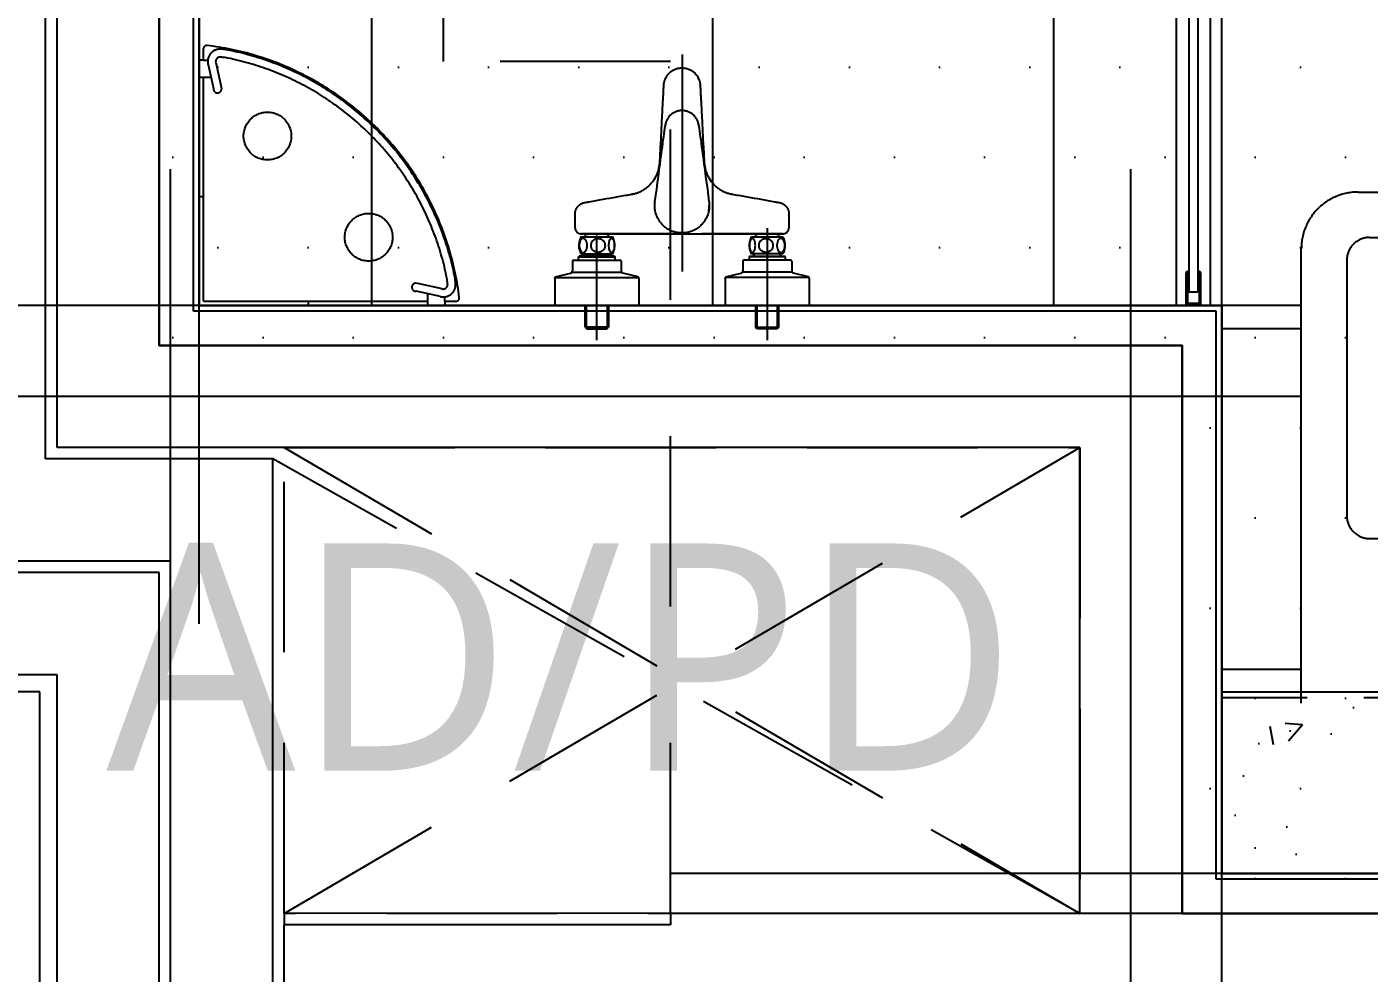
# Model space of a CAD drawing. Header units: millimetres. Extents: x 6886222 to 6919728, y 230959 to 276095.
# Drawn here: x 6908497 to 6909678, y 267212 to 268045 of the extents above; entities that cross this region are included whole.
import ezdxf
from ezdxf.enums import TextEntityAlignment as Align
from ezdxf.xclip import XClip

# ---------------------------------------------------------------- set-up
doc = ezdxf.new("R2010")
doc.units = ezdxf.units.MM
doc.header["$LTSCALE"] = 100
doc.header["$XCLIPFRAME"] = 2
for name, pattern in [('ST-DASH', [2.7, 1.5, -1.2]), ('U-74C-EX$0$CEN', [62, 60, -1, 0, -1]), ('U-74C-EX$0$HD', [2.5, 1.5, -1]), ('U-74C-EX$0$HID', [2.3, 1.5, -0.8])]:
    doc.linetypes.add(name, pattern=pattern)
for name, color, linetype in [('BP', 7, 'Continuous'), ('TEXT', 2, 'Continuous'), ('U-74C-EX$0$CEN', 1, 'U-74C-EX$0$CEN'), ('U-74C-EX$0$CON', 2, 'Continuous'), ('U-74C-EX$0$FIN', 5, 'Continuous'), ('U-74C-EX$0$FUR_욕실', 8, 'Continuous'), ('U-74C-EX$0$HAT', 8, 'Continuous'), ('U-74C-EX$0$INSUL_line', 8, 'Continuous'), ('U-74C-EX$0$OPEN', 1, 'U-74C-EX$0$HID'), ('U-74C-EX$0$S-ELE', 4, 'Continuous'), ('U-74C-EX$0$WAL', 3, 'Continuous'), ('결로방지', 4, 'ST-DASH')]:
    doc.layers.add(name, color=color, linetype=linetype)
doc.layers.add('U-74C-EX$0$Defpoint', color=142, linetype='Continuous', plot=False)
doc.layers.add('U-74C-EX$0$MC', color=152, linetype='Continuous', plot=False)
doc.styles.add('맑은 고딕', font='')
doc.styles.get('맑은 고딕').set_extended_font_data('Malgun Gothic')

# ---------------------------------------------------------------- blocks, each defined once
blk = doc.blocks.new('U-74C-EX$0$세면대')
blk.add_wipeout([(0, 280), (400, 280), (408.8, 279.2), (417.9, 276.7), (427.9, 271.5), (434.9, 265.8), (442.5, 256.3), (446.8, 247.6), (449, 240.2), (449.6, 235.9), (450, 230), (450, -230), (449.6, -236.4), (446.8, -247.5), (441.8, -257.4), (435.2, -265.5), (426.8, -272.2), (416.6, -277.1), (408.1, -279.3), (400, -280), (0, -280)]).dxf.layer = 'U-74C-EX$0$FUR_욕실'
at = {"layer": 'U-74C-EX$0$FUR_욕실'}
for p, q in [((0, 280), (400, 280)), ((390, 240), (165, 240)), ((450, 230), (450, 0)), ((145, 220), (145, 22)), ((410, 220), (410, 0)), ((67.9, 23), (84.9, 23)), ((87.1, 22.5), (87.4, 22.3)), ((177.4, 17), (177.4, -17)), ((211.3, 19), (211.3, -19)), ((410, -220), (410, 0)), ((450, -230), (450, 0)), ((67.9, -23), (84.9, -23)), ((87.1, -22.5), (86.9, -22.5)), ((145, -220), (145, -22)), ((390, -240), (165, -240)), ((0, -280), (400, -280))]:
    blk.add_line(p, q, dxfattribs=at)
at = {"layer": 'U-74C-EX$0$FUR_욕실', "color": 8}
for p, q in [((220, 35), (220, -35)), ((515.6, 0), (-34.6, 0))]:
    blk.add_line(p, q, dxfattribs=at)
at = {"layer": 'U-74C-EX$0$FUR_욕실'}
for points in [[(208.2, 22), (206.2, 22), (198.2, 22), (166.2, 22), (131, 22)], [(131, 22), (131, 22), (131, 22)], [(177.4, 22), (190.6, 22), (206.5, 22)], [(131, -22), (133, -22), (141, -22), (173, -22), (208.2, -22)], [(131, -22), (131, -22), (131, -22)]]:
    blk.add_lwpolyline(points, dxfattribs=at)
for points in [[(52, -120, -0.414214), (58.7, -113.2), (114.4, -113.2, -0.414214), (121.1, -120), (121.1, -226.5, -0.414214), (114.4, -233.2), (58.7, -233.2)], [(58.7, -233.2, -0.414214), (52, -226.5), (52, -120)], [(111.5, -173.2), (111.5, -216.9, -0.414214), (104.8, -223.6), (68.3, -223.6, -0.414214), (61.6, -216.9), (61.6, -129.6, -0.414214), (68.3, -122.8), (104.8, -122.8, -0.414214), (111.5, -129.6), (111.5, -173.2)]]:
    blk.add_lwpolyline(points, format="xyb", dxfattribs=at)
for centre, radius, start, end in [((400, 230), 50, 0, 90), ((165, 220), 20, 90, 180), ((390, 220), 20, 0, 90), ((220, 0), 25, 241.6434, 118.3566), ((220, 0), 17, 239.0654, 120.9346), ((165, -220), 20, 180, 270), ((390, -220), 20, 270, 0), ((400, -230), 50, 270, 0)]:
    blk.add_arc(centre, radius, start, end, dxfattribs=at)
for points, knots in [([(67.9, 23), (66.9, 23), (65, 22.7), (62.4, 21.5), (60.2, 19.6), (59.2, 18), (58.2, 15.8), (57.1, 13), (55.9, 8.8), (55.2, 4.4), (55.1, 1.5), (55.1, -1.5), (55.2, -4.4), (55.9, -8.8), (57.1, -13), (58.2, -15.8), (59.2, -18), (60.2, -19.6), (62.4, -21.5), (65, -22.7), (66.9, -23), (67.9, -23)], [0, 0, 0, 0, 0.048341, 0.096682, 0.145024, 0.193365, 0.193365, 0.270024, 0.346682, 0.423341, 0.5, 0.5, 0.576659, 0.653318, 0.729976, 0.806635, 0.806635, 0.854976, 0.903318, 0.951659, 1, 1, 1, 1]), ([(80, 22), (78.8, 21.9), (76.9, 21.8), (74.5, 21.3), (72.2, 20.6), (69.9, 19.6), (67.8, 18.3), (65.8, 16.8), (64, 15.1), (62.4, 13.2), (61, 11.2), (59.9, 9), (59, 6.7), (58.4, 4.3), (58, 1.8), (58, -0.7), (58.2, -3.1), (58.6, -5.6), (59.4, -7.9), (60.4, -10.2), (61.7, -12.3), (63.2, -14.3), (64.9, -16.1), (66.8, -17.7), (68.8, -19), (71, -20.2), (73.3, -21.1), (75.7, -21.7), (77.8, -22), (79.2, -22), (80, -22)], [0, 0, 0, 0, 0.052873, 0.080098, 0.107323, 0.160209, 0.187447, 0.214686, 0.267424, 0.294581, 0.321738, 0.374503, 0.401673, 0.428843, 0.481677, 0.508884, 0.536091, 0.588942, 0.616158, 0.643375, 0.696219, 0.723433, 0.750648, 0.803437, 0.830624, 0.857811, 0.910528, 0.937672, 0.964816, 1, 1, 1, 1]), ([(72.5, 20.6), (72.2, 20.5), (71.2, 20.2), (69.7, 19.4), (68.5, 18.7), (68.1, 18.5)], [0, 0, 0, 0, 0.1707368, 0.6861143, 1, 1, 1, 1]), ([(171.6, 22), (168, 22), (160.6, 22), (149.5, 22), (138.3, 22), (126.9, 22), (115.4, 22), (103.7, 22), (91.9, 22), (84, 22), (80, 22)], [0, 0, 0, 0, 0.123931, 0.247853, 0.37206, 0.496262, 0.621814, 0.747361, 0.873684, 1, 1, 1, 1]), ([(84.7, 22.6), (84.7, 22.6), (84.7, 22.5), (84.6, 22.5), (84.6, 22.5), (84.6, 22.5), (84.6, 22.5), (84.6, 22.4), (84.6, 22.4), (84.6, 22.4), (84.6, 22.4), (84.6, 22.4), (84.7, 22.4), (84.8, 22.4), (85.1, 22.4), (85.5, 22.4), (86, 22.3), (86.7, 22.3), (88, 22.3), (89.8, 22.3), (91.9, 22.3), (94.3, 22.2), (97, 22.2), (100, 22.2), (103.3, 22.1), (106.8, 22.1), (110.6, 22.1), (114.5, 22.1), (118.5, 22.1), (122.6, 22.1), (126.1, 22.1), (128.5, 22), (129.9, 22), (130.6, 22), (131, 22)], [0, 0, 0, 0, 0.040109, 0.092195, 0.134539, 0.146364, 0.158189, 0.164847, 0.172873, 0.182268, 0.19503, 0.206247, 0.218388, 0.230438, 0.254038, 0.278555, 0.302611, 0.326873, 0.374827, 0.423378, 0.471573, 0.519782, 0.568449, 0.616278, 0.664653, 0.712725, 0.760548, 0.808689, 0.856006, 0.904537, 0.952271, 0.976142, 0.986914, 1, 1, 1, 1]), ([(84.9, 23), (84.9, 23), (84.9, 23), (84.9, 23), (84.9, 22.9), (84.9, 22.9), (84.9, 22.9), (84.9, 22.8), (84.9, 22.8), (84.8, 22.7), (84.8, 22.6), (84.7, 22.6), (84.7, 22.6)], [0, 0, 0, 0, 0.051849, 0.106878, 0.165086, 0.226475, 0.291045, 0.358795, 0.508349, 0.717554, 0.868851, 1, 1, 1, 1]), ([(87.1, 22.5), (87, 22.5), (86.9, 22.6), (86.7, 22.7), (86.4, 22.7), (86.2, 22.8), (86, 22.9), (85.8, 22.9), (85.6, 23), (85.3, 23), (85.1, 23), (84.9, 23), (84.9, 23)], [0, 0, 0, 0, 0.101285, 0.201719, 0.301509, 0.400867, 0.500008, 0.599148, 0.698504, 0.798291, 0.89872, 1, 1, 1, 1]), ([(85.9, 22.4), (85.9, 22.4), (86, 22.4), (86.3, 22.3), (86.9, 22.3), (87.7, 22.3), (88.2, 22.3), (88.4, 22.3)], [0, 0, 0, 0, 0.166917, 0.3923, 0.648514, 0.861362, 1, 1, 1, 1]), ([(87.3, 22.3), (87.3, 22.3), (87.2, 22.4), (87.2, 22.4), (87.2, 22.4)], [0, 0, 0, 0, 0.066786, 1, 1, 1, 1]), ([(131, 22), (131.9, 22), (132.9, 22), (134.8, 22), (135.8, 22), (138.7, 22), (140.6, 22), (146.4, 22), (150.3, 22), (158, 22), (161.9, 22), (169.7, 22), (173.5, 22), (177.4, 22)], [0, 0, 0, 0, 0.0625, 0.0625, 0.125, 0.125, 0.25, 0.25, 0.5, 0.5, 0.75, 0.75, 1, 1, 1, 1]), ([(171.7, 21.9), (171.7, 21.9), (172.1, 22), (172.8, 21.9), (173.7, 21.7), (174.6, 21.3), (175.3, 20.8), (175.9, 20.3), (176.5, 19.7), (176.9, 19.1), (177.2, 18.4), (177.4, 17.7), (177.4, 17.2), (177.4, 17)], [0, 0, 0, 0, 0.011928, 0.129483, 0.247012, 0.3625, 0.462929, 0.559294, 0.651424, 0.740683, 0.826597, 0.918847, 1, 1, 1, 1]), ([(206.5, 22), (206.9, 22), (207.2, 22), (207.5, 22), (207.6, 22), (207.6, 22), (207.7, 22), (207.9, 22), (208, 22), (208.2, 22)], [0.000015096, 0.000015096, 0.000015096, 0.000015096, 0.003154107, 0.003154107, 0.003154107, 0.003766434, 0.003766434, 0.003766434, 0.00525714, 0.00525714, 0.00525714, 0.00525714]), ([(208.2, 22), (208.4, 22), (208.8, 22), (209.3, 21.8), (209.9, 21.5), (210.4, 21.1), (210.9, 20.5), (211.1, 19.9), (211.3, 19.4), (211.2, 19.1), (211.2, 19)], [0, 0, 0, 0, 0.099091, 0.240451, 0.381393, 0.523117, 0.662179, 0.800272, 0.937036, 1, 1, 1, 1]), ([(68.1, -18.5), (68.5, -18.8), (69.1, -19.2), (69.8, -19.5), (70, -19.6)], [0, 0, 0, 0, 0.69195, 1, 1, 1, 1]), ([(79.8, -22), (79.8, -22), (80, -22.1), (80.2, -22.1), (80.3, -22.1)], [0, 0, 0, 0, 0.20735, 1, 1, 1, 1]), ([(80, -22), (83.9, -22), (91.6, -22), (103.2, -22), (114.7, -22), (126.2, -22), (137.7, -22), (149.1, -22), (160.4, -22), (167.9, -22), (171.6, -22)], [0, 0, 0, 0, 0.123369, 0.246745, 0.370929, 0.495117, 0.621146, 0.747179, 0.873585, 1, 1, 1, 1]), ([(89.5, -22.3), (89.3, -22.3), (88.6, -22.3), (87.6, -22.3), (86.5, -22.4), (85.8, -22.4), (85.5, -22.5), (85.6, -22.5), (85.5, -22.5), (85.5, -22.6), (85.4, -22.6), (85.4, -22.7), (85.2, -22.8), (85, -22.9), (84.9, -23)], [0, 0, 0, 0, 0.014571, 0.06619, 0.118239, 0.170198, 0.236781, 0.303172, 0.369545, 0.435912, 0.502277, 0.568639, 0.634999, 1, 1, 1, 1]), ([(84.9, -23), (84.9, -23), (85.1, -23), (85.3, -23), (85.6, -23), (85.8, -22.9), (86.1, -22.9), (86.4, -22.8), (86.7, -22.6), (87, -22.5), (87.1, -22.5)], [0, 0, 0, 0, 0.100281, 0.200263, 0.300157, 0.400177, 0.500534, 0.667134, 0.833296, 1, 1, 1, 1]), ([(86.9, -22.5), (86.9, -22.5), (86.8, -22.5), (86.6, -22.5), (86.5, -22.5), (86.5, -22.5), (86.4, -22.4), (86.4, -22.4), (86.4, -22.4)], [0, 0, 0, 0, 0.03505, 0.518837, 0.645508, 0.772162, 0.898799, 1, 1, 1, 1]), ([(108.2, -22.1), (107.9, -22.1), (106.4, -22.1), (103.9, -22.1), (100.7, -22.2), (97.8, -22.2), (95.1, -22.2), (92.8, -22.2), (90.9, -22.3), (89.9, -22.3), (89.5, -22.3)], [0, 0, 0, 0, 0.031504, 0.175928, 0.320899, 0.464629, 0.608143, 0.752645, 0.897102, 1, 1, 1, 1]), ([(177.4, -22), (173.5, -22), (169.7, -22), (161.9, -22), (158, -22), (150.3, -22), (146.4, -22), (140.6, -22), (138.7, -22), (135.8, -22), (134.8, -22), (132.9, -22), (131.9, -22), (131, -22)], [0, 0, 0, 0, 0.25, 0.25, 0.5, 0.5, 0.75, 0.75, 0.875, 0.875, 0.9375, 0.9375, 1, 1, 1, 1]), ([(177.4, -17), (177.4, -17.2), (177.4, -17.7), (177.2, -18.3), (177, -19), (176.6, -19.7), (176.1, -20.3), (175.5, -20.8), (174.8, -21.3), (174, -21.6), (173.1, -21.9), (172.3, -22), (171.8, -22), (171.6, -22)], [0, 0, 0, 0, 0.06093, 0.147791, 0.234842, 0.323728, 0.414668, 0.509266, 0.607898, 0.711157, 0.818935, 0.930743, 1, 1, 1, 1]), ([(206.5, -22), (202.1, -22), (197.7, -22), (193.3, -22), (188, -22), (182.7, -22), (177.4, -22)], [0, 0, 0, 0, 0.0132561, 0.0132561, 0.0132561, 0.0291499, 0.0291499, 0.0291499, 0.0291499]), ([(208.2, -22), (207.9, -22), (207.7, -22), (207.5, -22), (207.2, -22), (207, -22), (206.7, -22), (206.6, -22), (206.6, -22), (206.5, -22)], [0.001051073, 0.001051073, 0.001051073, 0.001051073, 0.003154107, 0.003154107, 0.003154107, 0.005856485, 0.005856485, 0.005856485, 0.006293168, 0.006293168, 0.006293168, 0.006293168]), ([(211.2, -19), (211.2, -19.1), (211.2, -19.5), (211.1, -20.1), (210.8, -20.6), (210.4, -21.1), (209.9, -21.5), (209.3, -21.8), (208.7, -22), (208.3, -22), (208.2, -22)], [0, 0, 0, 0, 0.09334, 0.22511, 0.35691, 0.490062, 0.623344, 0.75881, 0.89618, 1, 1, 1, 1])]:
    blk.add_open_spline(points, degree=3, knots=knots, dxfattribs=at)
blk = doc.blocks.new('U-74C-EX$0$A$C3cb92361')
at = {"layer": 'U-74C-EX$0$FUR_욕실'}
for p, q in [((44.5, 37), (20.5, 37)), ((20.5, 37), (20.5, -37)), ((44.5, 37), (44.7, 37)), ((45.4, 36.8), (45.4, -36.8)), ((45.7, 36.2), (49.2, 23)), ((49.9, 21.9), (49.9, -21.9)), ((59.5, 21.5), (51.1, 21.5)), ((60.5, 20.5), (60.5, -20.5)), ((60.5, 16), (63.5, 16)), ((63.5, 16), (64, 15.5)), ((63.5, 16), (63.5, -16)), ((64, -15.5), (64, 15.5)), ((66, 13.8), (66, -13.8)), ((81, 13.8), (81, -13.8)), ((83.8, 14), (83.8, 8)), ((1.5, 10.2), (0, 8.8)), ((0, 8.8), (0, -8.8)), ((1.5, 10.2), (20.5, 10.2)), ((1.5, -10.2), (1.5, 10.2)), ((1.5, 9.1), (20.5, 9.1)), ((64, 11.7), (66, 11.7)), ((66, 11.7), (64.3, 11.7)), ((83.3, 10.5), (81, 9.9)), ((83.3, -3.2), (83.3, 10.5)), ((0, -8.8), (1.5, -10.2)), ((20.5, -9.1), (1.5, -9.1)), ((20.5, -10.2), (1.5, -10.2)), ((66, -11.7), (64, -11.7)), ((64.3, -11.7), (66, -11.7)), ((81, -9.9), (83.3, -10.5)), ((83.3, -10.5), (83.3, -3.2)), ((45.7, -36.3), (49.2, -23)), ((59.5, -21.5), (51.1, -21.5)), ((63.5, -16), (60.5, -16)), ((64, -15.5), (63.5, -16)), ((44.5, -37), (20.5, -37)), ((44.5, -37), (44.7, -37)), ((111.6, -51.2), (111.2, -51.2)), ((111.6, -51.2), (111.6, -51.2)), ((111.6, -51.2), (111.8, -51.2)), ((136.1, -53), (135.1, -52.5)), ((178.6, -89.9), (178.6, -89.9)), ((111.6, -98.8), (111.6, -98.8)), ((129.5, -101), (131.8, -99.4)), ((136.1, -97), (136.8, -96.7)), ((44.5, -113), (20.5, -113)), ((20.5, -187), (20.5, -113)), ((44.5, -113), (44.7, -113)), ((45.4, -186.8), (45.4, -113.2)), ((45.7, -113.7), (49.2, -127)), ((49.9, -171.9), (49.9, -128.1)), ((59.5, -128.5), (51.1, -128.5)), ((60.5, -170.5), (60.5, -129.5)), ((0, -141.3), (1.5, -139.8)), ((0, -158.8), (0, -141.3)), ((20.5, -139.8), (1.5, -139.8)), ((1.5, -139.8), (1.5, -160.3)), ((20.5, -140.9), (1.5, -140.9)), ((63.5, -134), (60.5, -134)), ((64, -134.5), (63.5, -134)), ((63.5, -166), (63.5, -134)), ((64, -134.5), (64, -165.5)), ((66, -138.3), (64, -138.3)), ((64.3, -138.3), (66, -138.3)), ((66, -163.8), (66, -136.2)), ((81, -136.2), (81, -163.8)), ((83.3, -139.5), (81, -140.1)), ((83.3, -160.5), (83.3, -139.5)), ((1.5, -160.3), (0, -158.8)), ((1.5, -159.1), (20.5, -159.1)), ((1.5, -160.3), (20.5, -160.3)), ((64, -161.7), (66, -161.7)), ((66, -161.7), (64.3, -161.7)), ((81, -159.9), (83.3, -160.5)), ((81, -163.8), (81, -163.8)), ((83.8, -158), (83.8, -164)), ((45.7, -186.2), (49.2, -173)), ((59.5, -171.5), (51.1, -171.5)), ((60.5, -166), (63.5, -166)), ((63.5, -166), (64, -165.5)), ((44.5, -187), (20.5, -187)), ((44.5, -187), (44.7, -187))]:
    blk.add_line(p, q, dxfattribs=at)
at = {"layer": 'U-74C-EX$0$FUR_욕실', "color": 8}
for p, q in [((-10, 0), (82.2, 0)), ((241.7, -75), (50.4, -75)), ((88.7, -150), (-10, -150))]:
    blk.add_line(p, q, dxfattribs=at)
at = {"layer": 'U-74C-EX$0$FUR_욕실', "flags": 128}
for points in [[(73.5, 8.5), (74.7, 8.6), (75.9, 8.8), (77, 9.1), (78, 9.6), (78.7, 10.1), (79.3, 10.8), (79.6, 11.5), (79.6, 12.2), (79.5, 12.8), (79, 13.5), (78.4, 14.1), (77.5, 14.6), (76.5, 15), (75.3, 15.3), (74.1, 15.4), (72.9, 15.4), (71.7, 15.3), (70.5, 15), (69.5, 14.6), (68.6, 14.1), (68, 13.5), (67.5, 12.8), (67.4, 12.2), (67.4, 11.5), (67.7, 10.8), (68.3, 10.1), (69, 9.6), (70, 9.1), (71.1, 8.8), (72.3, 8.6), (73.5, 8.5)], [(83.8, 14), (83.8, 14), (83.8, 14)], [(88.8, 19), (88.8, 19), (88.8, 19)], [(100.4, 19), (100.3, 19), (100.3, 19)], [(83.8, -8), (83.8, -8.5), (83.8, -9.2), (83.8, -9.7), (83.8, -10), (83.8, -10), (83.8, -9.7), (83.8, -9.2), (83.8, -8.5), (83.8, -7.5), (83.8, -6.4), (83.8, -5.1), (83.8, -3.7), (83.8, -2.2), (83.8, -0.6), (83.8, 1), (83.8, 2.5), (83.8, 4), (83.8, 5.4), (83.8, 6.7), (83.8, 7.8), (83.8, 8.7), (83.8, 9.4), (83.8, 9.8), (83.8, 10), (83.8, 9.9), (83.8, 9.6), (83.8, 9.1), (83.8, 8.3), (83.8, 8)], [(73.5, -15.7), (74.7, -15.7), (75.9, -15.5), (77, -15.3), (78, -14.9), (78.7, -14.5), (79.3, -14), (79.6, -13.5), (79.6, -12.9), (79.5, -12.4), (79, -11.9), (78.4, -11.4), (77.5, -11), (76.5, -10.7), (75.3, -10.5), (74.1, -10.4), (72.9, -10.4), (71.7, -10.5), (70.5, -10.7), (69.5, -11), (68.6, -11.4), (68, -11.9), (67.5, -12.4), (67.4, -12.9), (67.4, -13.5), (67.7, -14), (68.3, -14.5), (69, -14.9), (70, -15.3), (71.1, -15.5), (72.3, -15.7), (73.5, -15.7)], [(119.7, -35.1), (119.7, -35.1), (119.7, -35.1)], [(127, -46.8), (126.9, -46.7), (126.8, -46.6)], [(229, -80), (229, -80), (229, -80)], [(214.4, -91), (214.6, -91), (214.6, -91), (214.6, -91)], [(219, -90.1), (219, -90.1), (219, -90.1)], [(226.1, -85.2), (226.1, -85.2), (226.1, -85.2)], [(126.7, -103.5), (126.8, -103.4), (126.8, -103.4)], [(119.6, -115.1), (119.6, -115.1), (119.6, -115.1)], [(73.5, -139.6), (74.7, -139.5), (75.9, -139.4), (77, -139.1), (78, -138.8), (78.7, -138.3), (79.3, -137.9), (79.6, -137.3), (79.6, -136.8), (79.5, -136.3), (79, -135.8), (78.4, -135.3), (77.5, -134.9), (76.5, -134.6), (75.3, -134.4), (74.1, -134.3), (72.9, -134.3), (71.7, -134.4), (70.5, -134.6), (69.5, -134.9), (68.6, -135.3), (68, -135.8), (67.5, -136.3), (67.4, -136.8), (67.4, -137.3), (67.7, -137.9), (68.3, -138.3), (69, -138.8), (70, -139.1), (71.1, -139.4), (72.3, -139.5), (73.5, -139.6)], [(83.8, -140), (83.8, -140), (83.8, -140.3), (83.8, -140.8), (83.8, -141.5), (83.8, -142.5), (83.8, -143.6), (83.8, -144.9), (83.8, -146.3), (83.8, -147.8), (83.8, -149.4), (83.8, -151), (83.8, -152.5), (83.8, -154), (83.8, -155.4), (83.8, -156.7), (83.8, -157.8), (83.8, -158.7), (83.8, -159.4), (83.8, -159.8), (83.8, -160), (83.8, -159.9), (83.8, -159.6), (83.8, -159.1), (83.8, -158.3), (83.8, -158)], [(73.5, -165.4), (74.7, -165.4), (75.9, -165.2), (77, -164.8), (78, -164.4), (78.7, -163.8), (79.3, -163.2), (79.6, -162.5), (79.6, -161.8), (79.5, -161.1), (79, -160.5), (78.4, -159.9), (77.5, -159.4), (76.5, -159), (75.3, -158.7), (74.1, -158.5), (72.9, -158.5), (71.7, -158.7), (70.5, -159), (69.5, -159.4), (68.6, -159.9), (68, -160.5), (67.5, -161.1), (67.4, -161.8), (67.4, -162.5), (67.7, -163.2), (68.3, -163.8), (69, -164.4), (70, -164.8), (71.1, -165.2), (72.3, -165.4), (73.5, -165.4)], [(83.8, -164), (83.8, -164), (83.8, -164)], [(88.8, -169), (88.8, -169), (88.8, -169)], [(100.2, -169), (100.3, -169), (100.3, -169)]]:
    blk.add_lwpolyline(points, dxfattribs=at)
at = {"layer": 'U-74C-EX$0$FUR_욕실'}
for centre in [(73.5, -1.1), (73.5, -148.9)]:
    blk.add_circle(centre, 6.14, dxfattribs=at)
for centre, radius, start, end in [((44.7, 36), 1, 10.9541, 90), ((51.1, 23.5), 2, 194.6612, 270), ((59.5, 20.5), 1, 0, 90), ((73.5, 0), 15.7, 90, 118.4369), ((73.5, 0), 15.7, 61.5631, 90), ((88.8, 14), 5, 89.9951, 180), ((83.9, 8.6), 0.6, 180, 260.4055), ((83.9, -8.6), 0.6, 99.5933, 180), ((51.1, -23.5), 2, 90, 165.3388), ((59.5, -20.5), 1, 270, 0), ((73.5, 0), 15.8, 241.5631, 298.4369), ((44.7, -36), 1, 270, 345.3388), ((177.3, -75), 14.9, 276.1431, 359.919), ((108.5, -75), 24, 258.1858, 270), ((44.7, -114), 1, 14.6612, 90), ((51.1, -126.5), 2, 194.6612, 270), ((59.5, -129.5), 1, 0, 90), ((73.5, -150), 15.8, 90, 118.4369), ((73.5, -150), 15.8, 61.5631, 90), ((83.9, -141.4), 0.6, 180, 270), ((73.5, -150), 15.8, 241.5631, 298.4369), ((83.9, -158.6), 0.6, 99.5938, 180), ((88.8, -164), 5, 180, 270.0049), ((51.1, -173.5), 2, 90, 165.3388), ((59.5, -170.5), 1, 270, 0), ((44.7, -186), 1, 270, 349.0459)]:
    blk.add_arc(centre, radius, start, end, dxfattribs=at)
for points, knots in [([(83.8, -57.7), (83.8, -51.8), (83.8, -45.8), (83.8, -33.8), (83.8, -27.9), (83.8, -15.9), (83.8, -9.9), (83.8, 2), (83.8, 8), (83.8, 14)], [0, 0, 0, 0, 0.25, 0.25, 0.5, 0.5, 0.75, 0.75, 1, 1, 1, 1]), ([(88.8, 19), (92.9, 19), (97, 19), (101.3, 19), (101.6, 19), (102.1, 19), (102.3, 19), (103.1, 18.9), (103.6, 18.8), (104.6, 18.5), (105.1, 18.3), (105.8, 18), (106, 17.9), (106.4, 17.6), (106.7, 17.5), (107.7, 16.8), (108.5, 16.1), (109.8, 14.5), (110.3, 13.6), (110.8, 12.4), (110.9, 12.2), (111, 11.7), (111.1, 11.4), (111.2, 10.9), (111.3, 10.7), (111.4, 10.2), (111.4, 9.9), (111.6, 8.7), (111.8, 7.6), (112.3, 4.6), (112.7, 2.6), (113.8, -3.5), (114.5, -7.5), (115.9, -15.6), (116.6, -19.6), (117.7, -25.7), (118, -27.7), (118.5, -30.2), (118.6, -30.7), (118.8, -31.8), (118.9, -32.3), (119.2, -33.7), (119.5, -34.7), (120.3, -36.7), (120.7, -37.6), (121.3, -39.1), (121.6, -39.5), (122.1, -40.5), (122.4, -40.9), (123.8, -43.2), (125.1, -44.8), (127.3, -47.1), (128.1, -47.8), (129.7, -49.2), (130.5, -49.8), (132.3, -51), (133.2, -51.5), (134.6, -52.3), (135, -52.5), (136, -52.9), (136.5, -53.2), (139, -54.1), (141, -54.7), (144.1, -55.2), (145.1, -55.4), (146.5, -55.5), (146.7, -55.5), (147.3, -55.5), (147.5, -55.5), (148.3, -55.5), (148.9, -55.6), (150.5, -55.7), (151.5, -55.7), (153.7, -55.8), (154.7, -55.9), (157.9, -56), (160, -56.2), (170.7, -56.7), (179.2, -57.2), (191.9, -57.8), (196.2, -58.1), (201.5, -58.3), (202.6, -58.4), (204.7, -58.5), (205.8, -58.6), (207.9, -58.7), (209, -58.7), (211.1, -58.8), (212.2, -58.9), (213.5, -59), (213.8, -59), (214.3, -59), (214.6, -59), (215.3, -59.1), (215.9, -59.1), (216.9, -59.3), (217.4, -59.4), (218.5, -59.7), (219, -59.9), (220.5, -60.4), (221.5, -60.9), (222.8, -61.8), (223.2, -62.1), (224.1, -62.7), (224.5, -63.1), (225.7, -64.2), (226.4, -65), (227.3, -66.3), (227.6, -66.8), (228.1, -67.8), (228.3, -68.2), (228.7, -69.2), (228.9, -69.7), (229.2, -70.7), (229.4, -71.3), (229.6, -72.3), (229.7, -72.9), (229.7, -73.7), (229.8, -73.9), (229.8, -74.3), (229.8, -74.5), (229.8, -74.7), (229.8, -74.8), (229.8, -74.9), (229.8, -74.9), (229.8, -75), (229.8, -75)], [0, 0, 0, 0, 0.0625, 0.0625, 0.066406, 0.066406, 0.070312, 0.070312, 0.078125, 0.078125, 0.085937, 0.085937, 0.089844, 0.089844, 0.09375, 0.09375, 0.109375, 0.109375, 0.125, 0.125, 0.128906, 0.128906, 0.132812, 0.132812, 0.136719, 0.136719, 0.140625, 0.140625, 0.15625, 0.15625, 0.1875, 0.1875, 0.25, 0.25, 0.3125, 0.3125, 0.34375, 0.34375, 0.351562, 0.351562, 0.359375, 0.359375, 0.375, 0.375, 0.390625, 0.390625, 0.398437, 0.398437, 0.40625, 0.40625, 0.4375, 0.4375, 0.453125, 0.453125, 0.46875, 0.46875, 0.484375, 0.484375, 0.492187, 0.492187, 0.5, 0.5, 0.53125, 0.53125, 0.546875, 0.546875, 0.550781, 0.550781, 0.554687, 0.554687, 0.5625, 0.5625, 0.578125, 0.578125, 0.59375, 0.59375, 0.625, 0.625, 0.75, 0.75, 0.8125, 0.8125, 0.828125, 0.828125, 0.84375, 0.84375, 0.859375, 0.859375, 0.875, 0.875, 0.878906, 0.878906, 0.882812, 0.882812, 0.890625, 0.890625, 0.898437, 0.898437, 0.90625, 0.90625, 0.921875, 0.921875, 0.929687, 0.929687, 0.9375, 0.9375, 0.953125, 0.953125, 0.960937, 0.960937, 0.96875, 0.96875, 0.976562, 0.976562, 0.984375, 0.984375, 0.992187, 0.992187, 0.996094, 0.996094, 0.998047, 0.998047, 0.999023, 0.999512, 0.999512, 1, 1, 1, 1]), ([(83.8, -8), (83.8, -8.5), (83.8, -12.5), (83.8, -20.2), (83.8, -29.7), (83.8, -38.1), (83.8, -45.1), (83.8, -51.7), (83.8, -57.8), (83.8, -63.5), (83.8, -69.2), (83.8, -73.1), (83.8, -75)], [0, 0, 0, 0, 0.020659, 0.180159, 0.339669, 0.447099, 0.554609, 0.662127, 0.745792, 0.829466, 0.914723, 1, 1, 1, 1]), ([(83.8, -75), (83.8, -74.2), (83.8, -73.5), (83.8, -72.1), (83.8, -71.3), (83.8, -69.9), (83.8, -69.2), (83.8, -67.8), (83.8, -67.1), (83.8, -65), (83.8, -63.6), (83.8, -61.4), (83.8, -60.7), (83.8, -59.2), (83.8, -58.5), (83.8, -57.7)], [0, 0, 0, 0, 0.125, 0.125, 0.25, 0.25, 0.375, 0.375, 0.5, 0.5, 0.75, 0.75, 0.875, 0.875, 1, 1, 1, 1]), ([(84.5, -75), (84.5, -75), (84.5, -74.9), (84.5, -74.7), (84.5, -74.4), (84.5, -73.9), (84.6, -72.1), (85.1, -69), (86.4, -65.2), (88.3, -61.7), (90.8, -58.6), (93.4, -56.2), (96.3, -54.2), (99.6, -52.6), (103.5, -51.4), (107.6, -50.8), (110.3, -51.1), (111.6, -51.2)], [0, 0, 0, 0, 0.000696, 0.00702, 0.013343, 0.019667, 0.044967, 0.146547, 0.242929, 0.339318, 0.436006, 0.532701, 0.596717, 0.697957, 0.799203, 0.899601, 1, 1, 1, 1]), ([(111.8, -51.2), (119.3, -52.2), (130.4, -53.7), (145.6, -55.7), (157.4, -57.3), (168.5, -58.8), (175.6, -59.7), (178.6, -60.1)], [0, 0, 0, 0, 0.335433, 0.501379, 0.682675, 0.863972, 1, 1, 1, 1]), ([(129.6, -49.1), (129.6, -49.1), (129.5, -49), (129.3, -48.9), (129.3, -48.8)], [0, 0, 0, 0, 0.435252, 1, 1, 1, 1]), ([(132.4, -51), (132.3, -51), (132.1, -50.9), (131.9, -50.8), (131.8, -50.7)], [0, 0, 0, 0, 0.437, 1, 1, 1, 1]), ([(136.9, -53.3), (136.7, -53.2), (136.4, -53.1), (136.1, -53), (136.1, -53)], [0, 0, 0, 0, 0.967026, 1, 1, 1, 1]), ([(178.6, -60.1), (178.6, -60.1), (178.7, -60.1), (178.7, -60.2), (178.8, -60.2)], [0, 0, 0, 0, 0.0003217, 1, 1, 1, 1]), ([(178.6, -60.1), (178.6, -60.1), (178.6, -60.1), (178.6, -60.1), (178.6, -60.1)], [0, 0, 0, 0, 0.776346, 1, 1, 1, 1]), ([(192.2, -75), (192.2, -75), (192.2, -74.9), (192.2, -74.9), (192.2, -74.9), (192.2, -74.9), (192.2, -74.7), (192.2, -74), (192.1, -72.6), (191.6, -70.6), (190.7, -68.2), (189.4, -66.1), (187.8, -64.3), (185.9, -62.7), (183.7, -61.5), (181.4, -60.6), (179.7, -60.3), (178.8, -60.2)], [-0.004685, -0.004685, -0.004685, -0.004685, 0, 0, 0, 0.000003, 0.002215, 0.030361, 0.086652, 0.199489, 0.313352, 0.430608, 0.539794, 0.651838, 0.767877, 0.887234, 1, 1, 1, 1]), ([(83.8, -75), (83.8, -76.9), (83.8, -80.7), (83.8, -86.4), (83.8, -92.2), (83.8, -98.3), (83.8, -104.8), (83.8, -111.8), (83.8, -120.1), (83.8, -129.7), (83.8, -137.4), (83.8, -141.5), (83.8, -142)], [0, 0, 0, 0, 0.08392, 0.16782, 0.252838, 0.337844, 0.444426, 0.551001, 0.657498, 0.818423, 0.97934, 1, 1, 1, 1]), ([(111.6, -98.8), (110.2, -98.9), (107.5, -99.1), (103.5, -98.6), (99.5, -97.4), (96.3, -95.8), (93.4, -93.7), (90.8, -91.4), (88.3, -88.2), (86.4, -84.7), (85.1, -80.9), (84.6, -77.9), (84.5, -76), (84.5, -75.5), (84.5, -75.2), (84.5, -75.1), (84.5, -75)], [0, 0, 0, 0, 0.100399, 0.200797, 0.302043, 0.403283, 0.467299, 0.563994, 0.660682, 0.757071, 0.853453, 0.955033, 0.980333, 0.986657, 0.992981, 1, 1, 1, 1]), ([(229.8, -75), (229.8, -75.3), (229.8, -75.5), (229.8, -76.1), (229.7, -76.3), (229.7, -77.1), (229.6, -77.7), (229.4, -78.7), (229.2, -79.3), (228.9, -80.3), (228.7, -80.8), (228.3, -81.8), (228.1, -82.2), (227.6, -83.2), (227.3, -83.7), (226.4, -85), (225.7, -85.8), (224.5, -86.9), (224.1, -87.3), (223.2, -87.9), (222.8, -88.2), (221.5, -89.1), (220.5, -89.6), (219, -90.1), (218.5, -90.3), (217.4, -90.6), (216.9, -90.7), (215.9, -90.9), (215.3, -90.9), (214.6, -91), (214.3, -91), (213.8, -91), (213.5, -91), (212.2, -91.1), (211.1, -91.2), (209, -91.3), (207.9, -91.3), (205.8, -91.4), (204.7, -91.5), (202.6, -91.6), (201.5, -91.7), (196.2, -91.9), (191.9, -92.2), (179.2, -92.8), (170.7, -93.3), (160, -93.8), (157.9, -94), (154.7, -94.1), (153.7, -94.2), (151.5, -94.3), (150.5, -94.3), (148.9, -94.4), (148.3, -94.5), (147.5, -94.5), (147.3, -94.5), (146.7, -94.5), (146.5, -94.5), (145.1, -94.6), (144.1, -94.8), (141, -95.3), (139, -95.9), (136.5, -96.8), (136, -97.1), (135, -97.5), (134.6, -97.7), (133.2, -98.5), (132.3, -99), (130.5, -100.2), (129.7, -100.8), (128.1, -102.2), (127.3, -102.9), (125.1, -105.2), (123.8, -106.8), (122.4, -109.1), (122.1, -109.5), (121.6, -110.5), (121.3, -110.9), (120.7, -112.4), (120.3, -113.3), (119.5, -115.3), (119.2, -116.3), (118.9, -117.7), (118.8, -118.2), (118.6, -119.3), (118.5, -119.8), (118, -122.3), (117.7, -124.3), (116.6, -130.4), (115.9, -134.4), (114.5, -142.5), (113.8, -146.5), (112.7, -152.6), (112.3, -154.6), (111.8, -157.6), (111.6, -158.7), (111.4, -159.9), (111.4, -160.2), (111.3, -160.7), (111.2, -160.9), (111.1, -161.4), (111, -161.7), (110.9, -162.2), (110.8, -162.4), (110.3, -163.6), (109.8, -164.5), (108.5, -166.1), (107.7, -166.8), (106.7, -167.5), (106.4, -167.6), (106, -167.9), (105.8, -168), (105.1, -168.3), (104.6, -168.5), (103.6, -168.8), (103.1, -168.9), (102.3, -169), (102.1, -169), (101.6, -169), (101.3, -169), (97, -169), (92.9, -169), (88.8, -169)], [0, 0, 0, 0, 0.003906, 0.003906, 0.007813, 0.007813, 0.015625, 0.015625, 0.023438, 0.023438, 0.03125, 0.03125, 0.039063, 0.039063, 0.046875, 0.046875, 0.0625, 0.0625, 0.070313, 0.070313, 0.078125, 0.078125, 0.09375, 0.09375, 0.101563, 0.101563, 0.109375, 0.109375, 0.117188, 0.117188, 0.121094, 0.121094, 0.125, 0.125, 0.140625, 0.140625, 0.15625, 0.15625, 0.171875, 0.171875, 0.1875, 0.1875, 0.25, 0.25, 0.375, 0.375, 0.40625, 0.40625, 0.421875, 0.421875, 0.4375, 0.4375, 0.445313, 0.445313, 0.449219, 0.449219, 0.453125, 0.453125, 0.46875, 0.46875, 0.5, 0.5, 0.507813, 0.507813, 0.515625, 0.515625, 0.53125, 0.53125, 0.546875, 0.546875, 0.5625, 0.5625, 0.59375, 0.59375, 0.601563, 0.601563, 0.609375, 0.609375, 0.625, 0.625, 0.640625, 0.640625, 0.648438, 0.648438, 0.65625, 0.65625, 0.6875, 0.6875, 0.75, 0.75, 0.8125, 0.8125, 0.84375, 0.84375, 0.859375, 0.859375, 0.863281, 0.863281, 0.867188, 0.867188, 0.871094, 0.871094, 0.875, 0.875, 0.890625, 0.890625, 0.90625, 0.90625, 0.910156, 0.910156, 0.914063, 0.914063, 0.921875, 0.921875, 0.929688, 0.929688, 0.933594, 0.933594, 0.9375, 0.9375, 1, 1, 1, 1]), ([(83.8, -164), (83.8, -158), (83.8, -152), (83.8, -140.1), (83.8, -134.1), (83.8, -122.1), (83.8, -116.2), (83.8, -104.2), (83.8, -98.2), (83.8, -92.3)], [0, 0, 0, 0, 0.25, 0.25, 0.5, 0.5, 0.75, 0.75, 1, 1, 1, 1]), ([(178.6, -89.9), (175.6, -90.3), (168.5, -91.2), (157.4, -92.7), (145.6, -94.3), (130.4, -96.3), (119.2, -97.8), (111.8, -98.7)], [0, 0, 0, 0, 0.136025, 0.317317, 0.498609, 0.664551, 1, 1, 1, 1]), ([(178.6, -89.9), (178.6, -89.9), (178.6, -89.9), (178.6, -89.9), (178.6, -89.9)], [0, 0, 0, 0, 0.223741, 1, 1, 1, 1]), ([(178.8, -89.9), (178.8, -89.9), (178.7, -89.9), (178.7, -89.9), (178.6, -89.9), (178.6, -89.9)], [0, 0, 0, 0, 0.0238, 0.999687, 1, 1, 1, 1]), ([(219, -90.1), (219.1, -90.1), (219.9, -89.8), (220.7, -89.4), (221.3, -89.1)], [0, 0, 0, 0, 0.212043, 1, 1, 1, 1]), ([(223.5, -87.6), (223.7, -87.5), (224.6, -86.9), (225.5, -86.1), (226.1, -85.3), (226.1, -85.2)], [0, 0, 0, 0, 0.166163, 0.924927, 1, 1, 1, 1]), ([(111.8, -98.7), (111.8, -98.7), (111.7, -98.8), (111.7, -98.8), (111.6, -98.8)], [0, 0, 0, 0, 0.04226, 1, 1, 1, 1]), ([(129.2, -101.2), (129.2, -101.2), (129.3, -101.1), (129.4, -101.1), (129.5, -101)], [0, 0, 0, 0, 0.4378878, 1, 1, 1, 1]), ([(131.8, -99.4), (131.8, -99.3), (132, -99.2), (132.2, -99.1), (132.3, -99)], [0, 0, 0, 0, 0.4359962, 1, 1, 1, 1]), ([(135.2, -97.4), (135.4, -97.3), (135.7, -97.2), (136, -97), (136.1, -97)], [0, 0, 0, 0, 0.861592, 1, 1, 1, 1])]:
    blk.add_open_spline(points, degree=3, knots=knots, dxfattribs=at)
blk = doc.blocks.new('U-74C-EX$0$A$C13f13f79')
at = {"layer": 'U-74C-EX$0$FUR_욕실', "linetype": 'Continuous'}
for p, q in [((0, 0), (0, -197.2)), ((212.2, 4), (92.2, 4)), ((92.2, 4), (92.2, 0)), ((197.2, 4), (197.2, -6.4)), ((212.2, 0), (212.2, 4)), ((0, 0), (197.2, 0)), ((208.4, -3.9), (187, -8.7)), ((209.9, -10.7), (188.5, -15.5)), ((212.2, 0), (222.3, 0)), ((212.2, 0), (212.2, -3.7)), ((188.5, -15.5), (186.5, -15.7)), ((-4, -212.2), (-4, -92.2)), ((-4, -92.2), (0, -92.2)), ((3.9, -208.4), (8.7, -187)), ((10.7, -209.9), (15.5, -188.5)), ((15.5, -188.5), (15.7, -186.5)), ((-4, -197.2), (6.4, -197.2)), ((0, -212.2), (-4, -212.2)), ((0, -212.2), (3.7, -212.2)), ((0, -212.2), (0, -222.3))]:
    blk.add_line(p, q, dxfattribs=at)
at = {"layer": 'U-74C-EX$0$FUR_욕실', "color": 8, "linetype": 'Continuous'}
for centre in [(145.3, -56.2), (56.2, -145.3)]:
    blk.add_circle(centre, 21, dxfattribs=at)
at = {"layer": 'U-74C-EX$0$FUR_욕실', "linetype": 'Continuous'}
for centre, radius, start, end in [((-27.2, 27.2), 254, 276.8367, 353.1633), ((186.7, -12.2), 3.5, 85.2491, 266.0856), ((210.8, -14.6), 11, 354.7295, 102.6071), ((210.8, -14.6), 4, 354.7295, 102.6071), ((222.3, -2.7), 2.7, 353.1633, 90), ((-27.7, 27.7), 246.5, 280.9024, 349.0976), ((-27.7, 27.7), 253.5, 280.8374, 349.1626), ((-30.7, 7.7), 246.5, 353.8, 354.7295), ((-30.7, 7.7), 253.5, 353.735, 354.7295), ((12.2, -186.7), 3.5, 3.9144, 184.7509), ((14.6, -210.8), 11, 167.3929, 275.2705), ((14.6, -210.8), 4, 167.3929, 275.2705), ((2.7, -222.3), 2.7, 180, 276.8367), ((-7.7, 30.7), 246.5, 275.2705, 276.2), ((-7.7, 30.7), 253.5, 275.2705, 276.265)]:
    blk.add_arc(centre, radius, start, end, dxfattribs=at)
blk = doc.blocks.new('U-74C-EX$0$욕실-DOOR')
at = {"layer": 'U-74C-EX$0$FUR_욕실', "color": 5}
for p, q in [((-810.4, 4), (-988, 4)), ((-988, -4), (-988, 4)), ((-700.5, 4), (-810.4, 4)), ((-810.4, -4), (-988, -4)), ((-700.5, -4), (-810.4, -4))]:
    blk.add_line(p, q, dxfattribs=at)
at = {"layer": 'U-74C-EX$0$FUR_욕실'}
blk.add_lwpolyline([(-969.9, 5.2, 0.394086), (-971.2, 6.5), (-998.9, 6.5, 0.414214), (-999.9, 5.6), (-999.9, -5.6, 0.414214), (-998.9, -6.5), (-971.2, -6.5, 0.394086), (-969.9, -5.2, 0.369547), (-970.1, -5), (-998, -5), (-998, 5), (-970.1, 5, 0.369547)], format="xyb", close=True, dxfattribs=at)
blk.add_lwpolyline([(-969.9, 5.2, 0.394086), (-971.2, 6.5), (-998.9, 6.5, 0.414214), (-999.9, 5.6), (-999.9, -5.6, 0.414214), (-998.9, -6.5), (-971.2, -6.5, 0.394086), (-969.9, -5.2, 0.369547), (-970.1, -5), (-998, -5), (-998, 5), (-970.1, 5, 0.369547)], format="xyb", close=True, dxfattribs=at)
blk.add_lwpolyline([(-969.9, 5.2, 0.394086), (-971.2, 6.5), (-998.9, 6.5, 0.414214), (-999.9, 5.6), (-999.9, -5.6, 0.414214), (-998.9, -6.5), (-971.2, -6.5, 0.394086), (-969.9, -5.2, 0.369547), (-970.1, -5), (-998, -5), (-998, 5), (-970.1, 5, 0.369547)], format="xyb", close=True, dxfattribs=at)
blk.add_lwpolyline([(-969.9, 5.2, 0.394086), (-971.2, 6.5), (-998.9, 6.5, 0.414214), (-999.9, 5.6), (-999.9, -5.6, 0.414214), (-998.9, -6.5), (-971.2, -6.5, 0.394086), (-969.9, -5.2, 0.369547), (-970.1, -5), (-998, -5), (-998, 5), (-970.1, 5, 0.369547)], format="xyb", close=True, dxfattribs=at)
blk = doc.blocks.new('U-74C-EX$0$욕실-39')
at = {"layer": 'U-74C-EX$0$HAT'}
h = blk.add_hatch(dxfattribs=at)
h.set_pattern_fill('_USER', color=256, scale=300, angle=180, double=1, pattern_type=0)
h.set_pattern_definition([(180, (-1320.9, 1400), (-4e-14, -300), []), (270, (-1320.9, 1400), (300, -6e-14), [])])
h.paths.add_polyline_path([(-1320.9, 1400), (0, 1400), (0, 0), (-1320.9, 0)])
h.paths.add_polyline_path([(0, 2300), (-1000, 2300), (-1000, 1440), (0, 1440)])
at = {"layer": 'U-74C-EX$0$Defpoint'}
blk.add_lwpolyline([(-1000, 2300), (-1000, 1400), (-1500, 1400), (-1500, 0), (0, 0), (0, 2300)], close=True, dxfattribs=at)
at = {"layer": 'U-74C-EX$0$HAT'}
blk.add_lwpolyline([(-1000, 1400), (0, 1400), (0, 1440), (-1000, 1440)], close=True, dxfattribs=at)
blk.add_lwpolyline([(-1000, 1410), (0, 1410)], dxfattribs=at)
at = {"layer": 'U-74C-EX$0$FUR_욕실'}
for name, p in [('U-74C-EX$0$A$C13f13f79', (-996, 2296)), ('U-74C-EX$0$A$C3cb92361', (-1020.5, 1950)), ('U-74C-EX$0$욕실-DOOR', (-0.1, 1425))]:
    blk.add_blockref(name, p, dxfattribs=at)
blk.add_blockref('U-74C-EX$0$세면대', (-1350, 1050), dxfattribs=at)
at = {"layer": 'U-74C-EX$0$HAT'}
h = blk.add_hatch(dxfattribs=at)
h.set_pattern_fill('AR-CONC', color=252, angle=90)
h.set_pattern_definition([(140, (802930.75, -2615083.35), (15.9390865, 182.184669), [19.05, -209.55]), (85, (802930.75, -2615083.35), (-191.056845, -35.24342), [15.24, -167.640584]), (190.4514444, (802932.07, -2615068.17), (-175.117751, 146.941248), [16.190009, -178.090245]), (136.1842, (802879.95, -2615083.35), (42.04233, 271.07904), [28.575, -314.325]), (186.635557, (802883.45, -2615060.76), (-247.426123, 237.404135), [24.285023, -267.135608]), (81.184151, (802879.95, -2615083.35), (-247.426123, 237.404135), [22.859967, -251.459732]), (111, (802892.65, -2615057.95), (102.265199, 151.614391), [19.05, -209.55]), (56, (802892.65, -2615057.95), (-184.187966, 61.802029), [15.24, -167.64]), (161.451445, (802901.17, -2615045.32), (-81.922768, 213.41642), [16.190009, -178.089938]), (127.4999997, (802930.746, -2615083.35), (-84.5550389, 3.0886037), [0, -165.608, 0, -170.18, 0, -168.275]), (97.4999997, (802930.75, -2615083.35), (-100.1805745, 66.819663), [0, -97.028, 0, -161.798, 0, -64.135]), (57.4999997, (802930.746, -2615139.993), (5.7287447, 135.5905951), [0, -63.5, 0, -198.12, 0, -262.89]), (47.4999997, (802930.75, -2615165.39), (-25.4264903, 148.1291815), [0, -82.55, 0, -131.572, 0, -186.69])])
h.paths.add_polyline_path([(-1340, 1400), (-1340, 0), (-1500, 0), (-1500, 1400)])
at = {"layer": 'U-74C-EX$0$FUR_욕실', "color": 8, "linetype": 'U-74C-EX$0$HD', "ltscale": 0.5}
blk.add_lwpolyline([(-1500, 700), (-1500, 1400), (-1345, 1400), (-1345, 700)], close=True, dxfattribs=at)
at = {"layer": 'U-74C-EX$0$FUR_욕실'}
blk.add_lwpolyline([(-1500, 1400), (-1340, 1400), (-1340, 0), (-1500, 0)], close=True, dxfattribs=at)
blk = doc.blocks.new('U-74C-EX$0$S-CEN')
at = {"layer": 'U-74C-EX$0$S-ELE'}
h = blk.add_hatch(dxfattribs=at)
h.set_pattern_fill('DOTS', color=256, scale=50, angle=-90)
h.set_pattern_definition([(270, (18375, 9382.5), (79.375, -39.6875), [0, -79.375])])
h.paths.add_polyline_path([(12715, 7315), (12715, 4945), (11145, 4945), (11145, 6415), (11645, 6415), (11645, 7315)])
at = {"layer": 'U-74C-EX$0$S-ELE', "color": 8, "linetype": 'U-74C-EX$0$CEN'}
for p, q in [((11600, 6310), (11600, 7650)), ((10835, 6460), (11800, 6460))]:
    blk.add_line(p, q, dxfattribs=at)
at = {"layer": 'U-74C-EX$0$S-ELE', "color": 6, "linetype": 'U-74C-EX$0$HID'}
for p, q in [((11555, 7205), (11145, 6505)), ((11145, 7205), (11555, 6505))]:
    blk.add_line(p, q, dxfattribs=at)
at = {"layer": 'U-74C-EX$0$S-ELE'}
blk.add_lwpolyline([(11145, 6415), (11145, 4945), (12715, 4945), (12715, 7315), (11645, 7315), (11645, 6415)], close=True, dxfattribs=at)
at = {"layer": 'U-74C-EX$0$S-ELE', "color": 6, "linetype": 'U-74C-EX$0$HID'}
blk.add_lwpolyline([(11145, 7205), (11555, 7205), (11555, 6505), (11145, 6505)], close=True, dxfattribs=at)
blk = doc.blocks.new('U-74C-EX', base_point=(50, 0))
at = {"layer": 'U-74C-EX$0$CEN'}
for p, q in [((11650, -720), (11650, 670)), ((10035, 325), (11850, 325)), ((10885, -520), (11850, -520))]:
    blk.add_line(p, q, dxfattribs=at)
at = {"layer": 'U-74C-EX$0$CON'}
for p, q in [((10985, 225), (11185, 225)), ((11185, -115), (11185, 225)), ((11195, -115), (11185, -115)), ((11195, -2140), (11195, -115))]:
    blk.add_line(p, q, dxfattribs=at)
at = {"layer": 'U-74C-EX$0$FIN'}
for p, q in [((11390, 440), (11390, 640)), ((10075, 440), (11390, 440)), ((11725, 305), (12735, 305)), ((11725, -595), (11725, 305)), ((11225, -2005), (11225, -595)), ((11225, -595), (11725, -595))]:
    blk.add_line(p, q, dxfattribs=at)
at = {"layer": 'U-74C-EX$0$INSUL_line'}
for p, q in [((11505, 325), (11505, 525)), ((11595, 435), (12855, 435)), ((11595, 235), (11595, 435)), ((10185, 325), (11505, 325)), ((10095, 235), (11595, 235))]:
    blk.add_line(p, q, dxfattribs=at)
blk.add_lwpolyline([(11195.1, -115), (11195, 225), (11185, 225)], dxfattribs=at)
at = {"layer": 'U-74C-EX$0$MC'}
for p, q in [((11730, -720), (11730, 670)), ((11450, 300), (13010, 300)), ((11230, -2280), (11230, -115)), ((10885, -600), (11850, -600))]:
    blk.add_line(p, q, dxfattribs=at)
at = {"layer": 'U-74C-EX$0$OPEN'}
for p, q in [((11195, -475), (11595, 235)), ((11195, 225), (11605, -475))]:
    blk.add_line(p, q, dxfattribs=at)
at = {"layer": 'U-74C-EX$0$WAL'}
for p, q in [((11405, 425), (11405, 625)), ((11495, 335), (11495, 535)), ((10195, 425), (11405, 425)), ((11605, 425), (12855, 425)), ((11605, -475), (11605, 425)), ((10195, 335), (11495, 335)), ((11695, 335), (12765, 335)), ((11695, -565), (11695, 335)), ((11195, -475), (11605, -475)), ((11195, -565), (11695, -565))]:
    blk.add_line(p, q, dxfattribs=at)
at = {"layer": 'U-74C-EX$0$FUR_욕실'}
blk.add_blockref('U-74C-EX$0$욕실-39', (12730, -2000), dxfattribs=at)
at = {"layer": 'U-74C-EX$0$S-ELE'}
blk.add_blockref('U-74C-EX$0$S-CEN', (50, -6980), dxfattribs=at)
blk = doc.blocks.new('301 NAME')
at = {"layer": 'TEXT', "linetype": 'Continuous', "style": '맑은 고딕'}
blk.add_text('AD/PD', height=200, dxfattribs=at).set_placement((6908967.2, 267490), align=Align.MIDDLE_CENTER)
blk = doc.blocks.new('A$C91700e87')
at = {"layer": 'TEXT'}
blk.add_blockref('301 NAME', (-6890908.1, -241299.4), dxfattribs=at)

msp = doc.modelspace()

# ---------------------------------------------------------------- block references
at = {"layer": 'BP'}
ref = msp.add_blockref('U-74C-EX', (6908948.1, 256119.4), dxfattribs=dict(at, rotation=90))
XClip(ref).set_block_clipping_path([(-85.000000015, 299.9999999944), (-85.0000000013, -7479.9999999991), (15775.0000000003, -7479.9999999991), (15775.0000000003, 2920.0000000009), (3995.0000000002, 2920), (3995.0000000002, 300.0000000019)])

# ---------------------------------------------------------------- next in the draw order: linework, layer by layer
at = {"layer": '결로방지'}
msp.add_lwpolyline([(6909063.1, 267264.4), (6909063.1, 268014.4), (6908863.1, 268014.4), (6908863.1, 270664.4), (6910683.1, 270664.4), (6910683.1, 270244.4), (6913778.1, 270244.4), (6913778.1, 266464.4)], dxfattribs=at)

# ---------------------------------------------------------------- next in the draw order: block references
at = {"layer": 'BP'}
msp.add_blockref('A$C91700e87', (6890908.1, 241299.4), dxfattribs=at)

doc.saveas('drawing.dxf')
